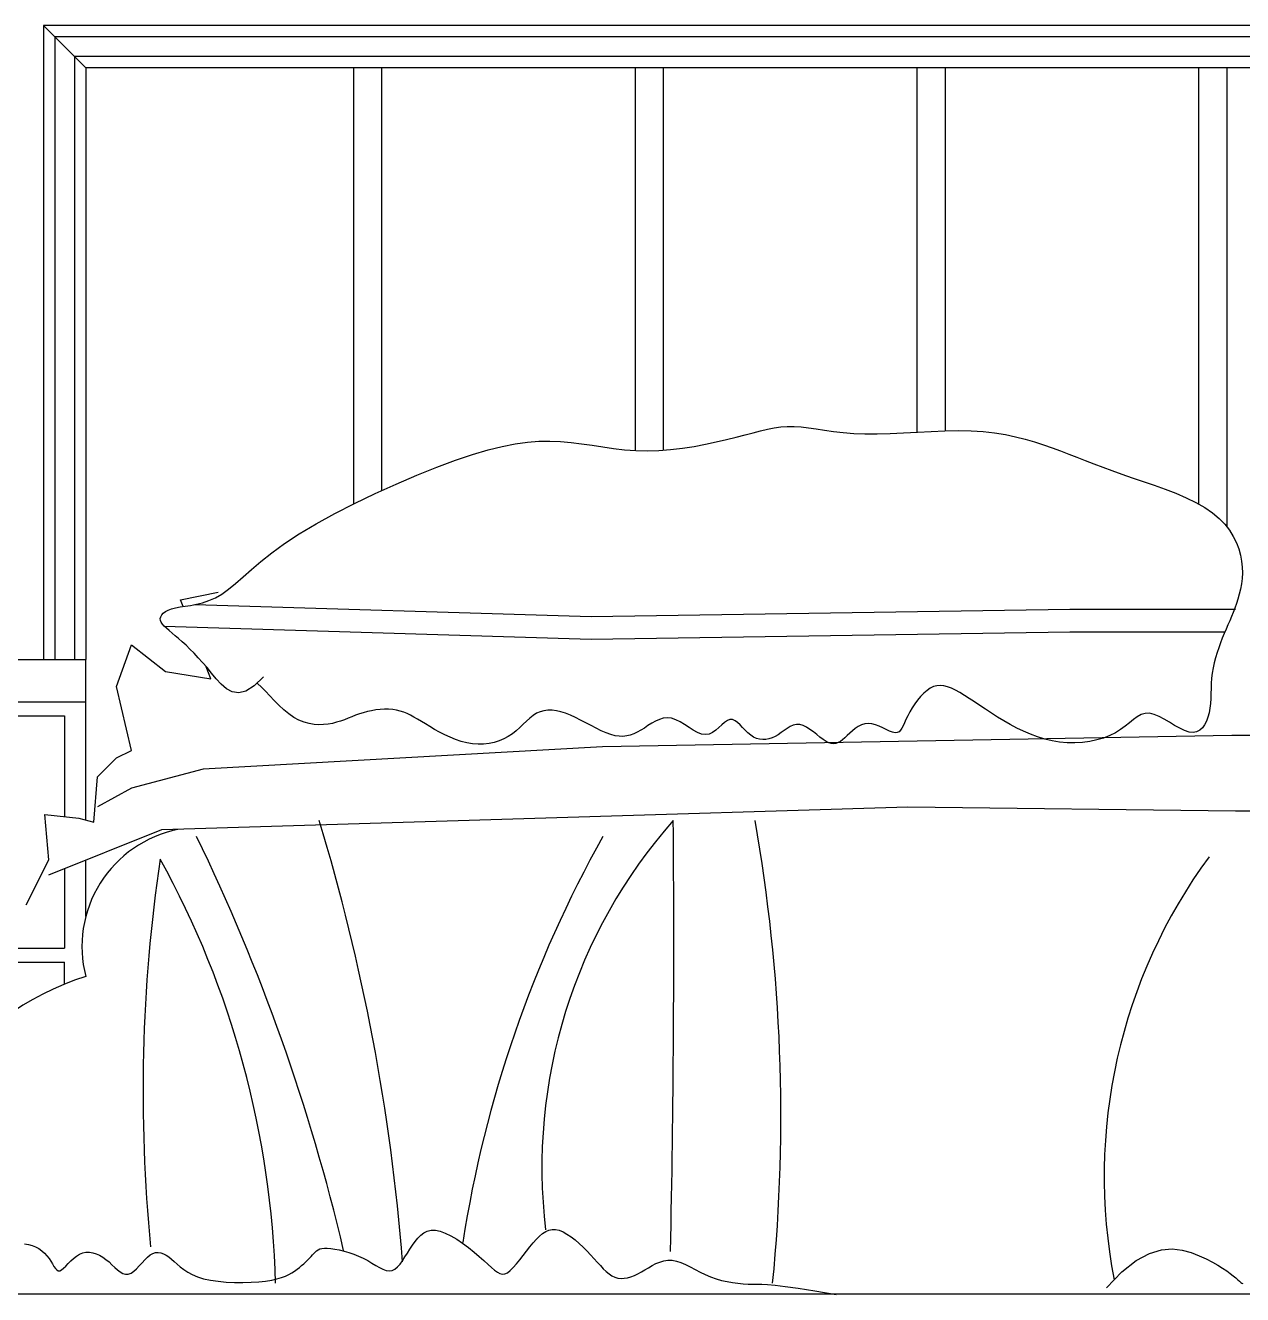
# Model space of a CAD drawing. Header units: millimetres. Extents: x 6388 to 59789, y -18725 to 8137.
# Drawn here: x 56284 to 57148, y 1436 to 2336 of the extents above; entities that cross this region are included whole.
import ezdxf

# ---------------------------------------------------------------- set-up
doc = ezdxf.new("R2010")
doc.units = ezdxf.units.MM

# ---------------------------------------------------------------- blocks, each defined once
blk = doc.blocks.new('A$C371A5906')
for p, q in [((2130, 900.64), (470, 900.64)), ((470, 900.64), (470, 450.64)), ((500, 870.64), (470, 900.64)), ((2122, 892.64), (478, 892.64)), ((478, 892.64), (478, 450.64)), ((2108, 878.64), (492, 878.64)), ((492, 878.64), (492, 450.64)), ((2100, 870.64), (500, 870.64)), ((500, 870.64), (500, 450.64)), ((690, 870.64), (690, 561)), ((710, 870.64), (710, 570.47)), ((890, 870.64), (890, 598.95)), ((910, 870.64), (910, 599.18)), ((1090, 870.64), (1090, 611.97)), ((1110, 870.64), (1110, 612.91)), ((1290, 870.64), (1290, 561.09)), ((1310, 870.64), (1310, 544.79)), ((973.73, 611.61), (979.02, 612.96)), ((979.02, 612.96), (983.99, 614.11)), ((983.99, 614.11), (988.75, 615.03)), ((988.75, 615.03), (993.4, 615.69)), ((993.4, 615.69), (998.06, 616.04)), ((998.06, 616.04), (1002.82, 616.06)), ((1002.82, 616.06), (1007.78, 615.72)), ((1007.78, 615.72), (1013.01, 615.1)), ((1013.01, 615.1), (1018.56, 614.29)), ((1018.56, 614.29), (1024.5, 613.39)), ((1024.5, 613.39), (1030.87, 612.48)), ((1030.87, 612.48), (1037.74, 611.67)), ((1090.36, 611.99), (1100.19, 612.51)), ((1100.19, 612.51), (1109.93, 612.91)), ((1109.93, 612.91), (1119.42, 613.08)), ((1119.42, 613.08), (1128.53, 612.94)), ((1128.53, 612.94), (1137.13, 612.41)), ((795.7, 601.87), (804.95, 603.7)), ((804.95, 603.7), (813.55, 604.9)), ((813.55, 604.9), (821.66, 605.54)), ((821.66, 605.54), (829.42, 605.67)), ((829.42, 605.67), (836.99, 605.37)), ((836.99, 605.37), (844.5, 604.7)), ((844.5, 604.7), (851.99, 603.76)), ((851.99, 603.76), (859.51, 602.67)), ((939.9, 603.43), (947.65, 605.08)), ((947.65, 605.08), (954.99, 606.79)), ((954.99, 606.79), (961.81, 608.49)), ((961.81, 608.49), (968.03, 610.11)), ((968.03, 610.11), (973.73, 611.61)), ((1037.74, 611.67), (1045.16, 611.05)), ((1045.16, 611.05), (1053.19, 610.71)), ((1053.19, 610.71), (1061.86, 610.72)), ((1061.86, 610.72), (1071.05, 611)), ((1071.05, 611), (1080.6, 611.46)), ((1080.6, 611.46), (1090.36, 611.99)), ((1137.13, 612.41), (1145.23, 611.5)), ((1145.23, 611.5), (1152.88, 610.27)), ((1152.88, 610.27), (1160.13, 608.76)), ((1160.13, 608.76), (1167.02, 607.03)), ((1167.02, 607.03), (1173.6, 605.11)), ((1173.6, 605.11), (1179.93, 603.06)), ((762.54, 592.01), (774.65, 596.09)), ((774.65, 596.09), (785.65, 599.36)), ((785.65, 599.36), (795.7, 601.87)), ((859.51, 602.67), (867.08, 601.53)), ((867.08, 601.53), (874.73, 600.45)), ((874.73, 600.45), (882.5, 599.54)), ((882.5, 599.54), (890.41, 598.92)), ((890.41, 598.92), (898.51, 598.69)), ((898.51, 598.69), (906.78, 598.93)), ((906.78, 598.93), (915.17, 599.59)), ((915.17, 599.59), (923.55, 600.61)), ((923.55, 600.61), (931.83, 601.92)), ((931.83, 601.92), (939.9, 603.43)), ((1179.93, 603.06), (1186.04, 600.91)), ((1186.04, 600.91), (1191.98, 598.72)), ((1191.98, 598.72), (1197.84, 596.49)), ((1197.84, 596.49), (1203.69, 594.21)), ((735.11, 581.42), (749.27, 587.08)), ((749.27, 587.08), (762.54, 592.01)), ((1203.69, 594.21), (1209.61, 591.89)), ((1209.61, 591.89), (1215.67, 589.54)), ((1215.67, 589.54), (1221.96, 587.13)), ((1221.96, 587.13), (1228.55, 584.69)), ((720.41, 575.17), (735.11, 581.42)), ((1228.55, 584.69), (1235.52, 582.21)), ((1235.52, 582.21), (1242.91, 579.68)), ((1242.91, 579.68), (1250.61, 577.08)), ((1250.61, 577.08), (1258.45, 574.39)), ((690.86, 561.43), (705.54, 568.46)), ((705.54, 568.46), (720.41, 575.17)), ((1258.45, 574.39), (1266.28, 571.57)), ((1266.28, 571.57), (1273.94, 568.61)), ((1273.94, 568.61), (1281.28, 565.48)), ((676.72, 554.24), (690.86, 561.43)), ((1281.28, 565.48), (1288.14, 562.15)), ((1288.14, 562.15), (1294.36, 558.6)), ((1294.36, 558.6), (1299.82, 554.81)), ((663.5, 547.01), (676.72, 554.24)), ((1299.82, 554.81), (1304.54, 550.81)), ((1304.54, 550.81), (1308.55, 546.64)), ((651.54, 539.89), (663.5, 547.01)), ((1308.55, 546.64), (1311.91, 542.34)), ((1311.91, 542.34), (1314.67, 537.97)), ((632.13, 526.45), (641.12, 533.01)), ((641.12, 533.01), (651.54, 539.89)), ((1314.67, 537.97), (1316.87, 533.55)), ((1316.87, 533.55), (1318.55, 529.13)), ((624.36, 520.26), (632.13, 526.45)), ((1318.55, 529.13), (1319.77, 524.75)), ((1319.77, 524.75), (1320.57, 520.45)), ((611.67, 509.25), (617.61, 514.51)), ((617.61, 514.51), (624.36, 520.26)), ((1320.57, 520.45), (1321, 516.25)), ((1321, 516.25), (1321.09, 512.14)), ((601.43, 500.51), (606.34, 504.57)), ((606.34, 504.57), (611.67, 509.25)), ((1320.89, 508.16), (1320.43, 504.3)), ((1321.09, 512.14), (1320.89, 508.16)), ((567.29, 493.04), (594.04, 498.38)), ((592.04, 494.49), (596.71, 497.14)), ((596.71, 497.14), (601.43, 500.51)), ((1318.94, 496.99), (1317.99, 493.57)), ((1319.77, 500.57), (1318.94, 496.99)), ((1320.43, 504.3), (1319.77, 500.57)), ((558.54, 485.69), (560.92, 486.59)), ((560.92, 486.59), (563.72, 487.34)), ((563.72, 487.34), (566.93, 487.94)), ((566.93, 487.94), (570.51, 488.49)), ((569.19, 488.29), (567.29, 493.04)), ((570.51, 488.49), (574.4, 489.11)), ((574.4, 489.11), (578.55, 489.9)), ((577.53, 489.7), (858.83, 481.1)), ((578.55, 489.9), (582.9, 490.98)), ((582.9, 490.98), (587.42, 492.47)), ((587.42, 492.47), (592.04, 494.49)), ((858.83, 481.1), (1198.52, 486.45)), ((1198.52, 486.45), (1316.21, 486.45)), ((1315.83, 487.18), (1314.65, 484.14)), ((1316.95, 490.31), (1315.83, 487.18)), ((1317.99, 493.57), (1316.95, 490.31)), ((552.9, 479.76), (553.19, 481.07)), ((553.02, 478.43), (552.9, 479.76)), ((553.56, 477.09), (553.02, 478.43)), ((553.19, 481.07), (553.9, 482.34)), ((553.9, 482.34), (555.03, 483.55)), ((555.03, 483.55), (556.58, 484.67)), ((556.58, 484.67), (558.54, 485.69)), ((1312.15, 478.2), (1310.84, 475.22)), ((1313.42, 481.16), (1312.15, 478.2)), ((1314.65, 484.14), (1313.42, 481.16)), ((554.48, 475.72), (553.56, 477.09)), ((555.74, 474.3), (554.48, 475.72)), ((555.71, 474.34), (858.83, 465.07)), ((557.32, 472.8), (555.74, 474.3)), ((559.16, 471.2), (557.32, 472.8)), ((561.24, 469.47), (559.16, 471.2)), ((563.51, 467.58), (561.24, 469.47)), ((858.83, 465.07), (1198.52, 470.41)), ((1198.52, 470.41), (1308.18, 470.41)), ((1308.18, 469.07), (1306.85, 465.84)), ((1309.52, 472.19), (1308.18, 469.07)), ((1310.84, 475.22), (1309.52, 472.19)), ((521.82, 431.57), (532.52, 460.97)), ((532.52, 460.97), (556.59, 442.26)), ((565.95, 465.51), (563.51, 467.58)), ((568.52, 463.23), (565.95, 465.51)), ((571.21, 460.74), (568.52, 463.23)), ((574, 458.03), (571.21, 460.74)), ((1305.54, 462.5), (1304.29, 459.06)), ((1306.85, 465.84), (1305.54, 462.5)), ((0, 450.64), (500, 450.64)), ((500, 336.81), (500, 450.64)), ((576.9, 455.1), (574, 458.03)), ((579.89, 451.94), (576.9, 455.1)), ((582.97, 448.54), (579.89, 451.94)), ((1302.04, 451.97), (1301.1, 448.34)), ((1303.11, 455.55), (1302.04, 451.97)), ((1304.29, 459.06), (1303.11, 455.55)), ((556.59, 442.26), (588.69, 436.92)), ((586.13, 444.9), (582.97, 448.54)), ((588.69, 436.92), (585.53, 445.59)), ((589.36, 441.01), (586.13, 444.9)), ((1300.31, 444.69), (1299.71, 441.01)), ((1301.1, 448.34), (1300.31, 444.69)), ((592.66, 436.95), (589.36, 441.01)), ((596.14, 433.08), (592.66, 436.95)), ((599.88, 429.83), (596.14, 433.08)), ((626.13, 438.34), (619.53, 431.88)), ((624.67, 431.12), (622, 433.62)), ((1299.05, 433.69), (1298.89, 430.06)), ((1299.3, 437.34), (1299.05, 433.69)), ((1299.71, 441.01), (1299.3, 437.34)), ((532.52, 386.14), (521.82, 431.57)), ((603.98, 427.65), (599.88, 429.83)), ((608.56, 426.97), (603.98, 427.65)), ((613.71, 428.24), (608.56, 426.97)), ((619.53, 431.88), (613.71, 428.24)), ((627.55, 428.2), (624.67, 431.12)), ((630.61, 424.99), (627.55, 428.2)), ((633.84, 421.63), (630.61, 424.99)), ((1092.67, 424.44), (1090.53, 421.86)), ((1094.92, 426.76), (1092.67, 424.44)), ((1097.22, 428.75), (1094.92, 426.76)), ((1099.55, 430.32), (1097.22, 428.75)), ((1101.9, 431.41), (1099.55, 430.32)), ((1104.27, 432.03), (1101.9, 431.41)), ((1106.69, 432.2), (1104.27, 432.03)), ((1109.19, 431.94), (1106.69, 432.2)), ((1111.8, 431.29), (1109.19, 431.94)), ((1114.54, 430.26), (1111.8, 431.29)), ((1117.43, 428.89), (1114.54, 430.26)), ((1120.51, 427.21), (1117.43, 428.89)), ((1123.79, 425.23), (1120.51, 427.21)), ((1127.26, 423.01), (1123.79, 425.23)), ((1298.76, 426.48), (1298.62, 422.97)), ((1298.89, 430.06), (1298.76, 426.48)), ((0, 420.64), (500, 420.64)), ((637.19, 418.28), (633.84, 421.63)), ((640.64, 415.06), (637.19, 418.28)), ((644.17, 412.13), (640.64, 415.06)), ((702.9, 414.36), (699.91, 413.72)), ((705.94, 414.85), (702.9, 414.36)), ((708.99, 415.18), (705.94, 414.85)), ((712.03, 415.35), (708.99, 415.18)), ((715, 415.33), (712.03, 415.35)), ((717.89, 415.13), (715, 415.33)), ((720.64, 414.74), (717.89, 415.13)), ((723.24, 414.13), (720.64, 414.74)), ((825.31, 414.37), (822.62, 413.64)), ((828.14, 414.71), (825.31, 414.37)), ((831.08, 414.68), (828.14, 414.71)), ((834.15, 414.3), (831.08, 414.68)), ((1086.64, 416.29), (1084.96, 413.47)), ((1088.51, 419.12), (1086.64, 416.29)), ((1090.53, 421.86), (1088.51, 419.12)), ((1130.93, 420.59), (1127.26, 423.01)), ((1134.77, 418.02), (1130.93, 420.59)), ((1138.78, 415.35), (1134.77, 418.02)), ((1142.95, 412.61), (1138.78, 415.35)), ((1298.04, 416.19), (1297.48, 412.95)), ((1298.39, 419.53), (1298.04, 416.19)), ((1298.62, 422.97), (1298.39, 419.53)), ((15, 410.64), (485, 410.64)), ((485, 410.64), (485, 339.15)), ((647.75, 409.61), (644.17, 412.13)), ((651.35, 407.63), (647.75, 409.61)), ((654.95, 406.16), (651.35, 407.63)), ((658.52, 405.16), (654.95, 406.16)), ((675.17, 405.38), (672.08, 404.81)), ((678.1, 406.13), (675.17, 405.38)), ((680.9, 407), (678.1, 406.13)), ((683.61, 407.97), (680.9, 407)), ((686.26, 409), (683.61, 407.97)), ((688.89, 410.05), (686.26, 409)), ((691.53, 411.08), (688.89, 410.05)), ((694.23, 412.06), (691.53, 411.08)), ((697.01, 412.95), (694.23, 412.06)), ((699.91, 413.72), (697.01, 412.95)), ((725.72, 413.33), (723.24, 414.13)), ((728.15, 412.34), (725.72, 413.33)), ((730.56, 411.17), (728.15, 412.34)), ((733.01, 409.84), (730.56, 411.17)), ((735.56, 408.35), (733.01, 409.84)), ((738.25, 406.71), (735.56, 408.35)), ((741.15, 404.94), (738.25, 406.71)), ((812.88, 407.02), (810.52, 404.77)), ((815.22, 409.12), (812.88, 407.02)), ((817.6, 410.98), (815.22, 409.12)), ((820.05, 412.51), (817.6, 410.98)), ((822.62, 413.64), (820.05, 412.51)), ((837.35, 413.57), (834.15, 414.3)), ((840.67, 412.53), (837.35, 413.57)), ((844.12, 411.17), (840.67, 412.53)), ((847.69, 409.54), (844.12, 411.17)), ((851.34, 407.7), (847.69, 409.54)), ((855.03, 405.75), (851.34, 407.7)), ((858.72, 403.77), (855.03, 405.75)), ((901.78, 405.39), (899.15, 403.75)), ((904.47, 406.88), (901.78, 405.39)), ((907.22, 408.11), (904.47, 406.88)), ((910.03, 408.94), (907.22, 408.11)), ((912.92, 409.26), (910.03, 408.94)), ((915.89, 408.94), (912.92, 409.26)), ((918.94, 407.94), (915.89, 408.94)), ((922.04, 406.38), (918.94, 407.94)), ((925.15, 404.5), (922.04, 406.38)), ((953.57, 406.01), (951.57, 404.28)), ((955.49, 407.34), (953.57, 406.01)), ((957.35, 408.05), (955.49, 407.34)), ((959.17, 408), (957.35, 408.05)), ((960.96, 407.25), (959.17, 408)), ((962.75, 405.98), (960.96, 407.25)), ((964.54, 404.32), (962.75, 405.98)), ((1055.42, 405.38), (1052.98, 405.11)), ((1057.98, 405.11), (1055.42, 405.38)), ((1081.24, 405.78), (1080.29, 403.67)), ((1082.28, 408.15), (1081.24, 405.78)), ((1083.51, 410.73), (1082.28, 408.15)), ((1084.96, 413.47), (1083.51, 410.73)), ((1147.26, 409.87), (1142.95, 412.61)), ((1151.71, 407.16), (1147.26, 409.87)), ((1156.29, 404.54), (1151.71, 407.16)), ((1240.95, 405.85), (1237.96, 403.43)), ((1243.77, 408.11), (1240.95, 405.85)), ((1246.5, 410.06), (1243.77, 408.11)), ((1249.24, 411.54), (1246.5, 410.06)), ((1252.09, 412.41), (1249.24, 411.54)), ((1255.13, 412.51), (1252.09, 412.41)), ((1258.44, 411.75), (1255.13, 412.51)), ((1261.97, 410.3), (1258.44, 411.75)), ((1265.63, 408.36), (1261.97, 410.3)), ((1269.34, 406.16), (1265.63, 408.36)), ((1273.04, 403.92), (1269.34, 406.16)), ((1295.63, 406.98), (1294.3, 404.4)), ((1296.69, 409.86), (1295.63, 406.98)), ((1297.48, 412.95), (1296.69, 409.86)), ((662.05, 404.57), (658.52, 405.16)), ((665.5, 404.35), (662.05, 404.57)), ((668.85, 404.45), (665.5, 404.35)), ((672.08, 404.81), (668.85, 404.45)), ((744.27, 403.05), (741.15, 404.94)), ((747.62, 401.09), (744.27, 403.05)), ((751.16, 399.14), (747.62, 401.09)), ((754.85, 397.25), (751.16, 399.14)), ((758.67, 395.49), (754.85, 397.25)), ((802.88, 398), (799.99, 396.03)), ((805.57, 400.17), (802.88, 398)), ((808.1, 402.46), (805.57, 400.17)), ((810.52, 404.77), (808.1, 402.46)), ((862.37, 401.85), (858.72, 403.77)), ((865.94, 400.09), (862.37, 401.85)), ((869.38, 398.56), (865.94, 400.09)), ((1313.53, 396.83), (866.86, 388.81)), ((872.65, 397.36), (869.38, 398.56)), ((875.73, 396.57), (872.65, 397.36)), ((878.63, 396.16), (875.73, 396.57)), ((884.02, 396.42), (881.38, 396.12)), ((886.57, 397.03), (884.02, 396.42)), ((889.08, 397.93), (886.57, 397.03)), ((891.56, 399.09), (889.08, 397.93)), ((894.05, 400.48), (891.56, 399.09)), ((896.58, 402.07), (894.05, 400.48)), ((899.15, 403.75), (896.58, 402.07)), ((928.26, 402.49), (925.15, 404.5)), ((931.33, 400.56), (928.26, 402.49)), ((934.32, 398.92), (931.33, 400.56)), ((937.21, 397.79), (934.32, 398.92)), ((939.96, 397.36), (937.21, 397.79)), ((942.56, 397.79), (939.96, 397.36)), ((945, 398.91), (942.56, 397.79)), ((947.31, 400.51), (945, 398.91)), ((949.49, 402.38), (947.31, 400.51)), ((951.57, 404.28), (949.49, 402.38)), ((966.35, 402.44), (964.54, 404.32)), ((968.19, 400.48), (966.35, 402.44)), ((970.09, 398.58), (968.19, 400.48)), ((972.06, 396.92), (970.09, 398.58)), ((974.11, 395.6), (972.06, 396.92)), ((991.6, 397.32), (989.45, 396.03)), ((993.73, 398.79), (991.6, 397.32)), ((995.85, 400.31), (993.73, 398.79)), ((997.97, 401.76), (995.85, 400.31)), ((1000.12, 403.03), (997.97, 401.76)), ((1002.3, 403.98), (1000.12, 403.03)), ((1004.53, 404.51), (1002.3, 403.98)), ((1006.83, 404.49), (1004.53, 404.51)), ((1009.21, 403.85), (1006.83, 404.49)), ((1011.64, 402.67), (1009.21, 403.85)), ((1014.09, 401.12), (1011.64, 402.67)), ((1016.53, 399.31), (1014.09, 401.12)), ((1018.93, 397.41), (1016.53, 399.31)), ((1021.25, 395.53), (1018.93, 397.41)), ((1040.64, 396.73), (1038.93, 395.14)), ((1042.45, 398.43), (1040.64, 396.73)), ((1044.34, 400.14), (1042.45, 398.43)), ((1046.34, 401.76), (1044.34, 400.14)), ((1048.44, 403.2), (1046.34, 401.76)), ((1050.65, 404.34), (1048.44, 403.2)), ((1052.98, 405.11), (1050.65, 404.34)), ((1060.61, 404.4), (1057.98, 405.11)), ((1063.25, 403.39), (1060.61, 404.4)), ((1065.84, 402.21), (1063.25, 403.39)), ((1068.33, 401.01), (1065.84, 402.21)), ((1070.66, 399.93), (1068.33, 401.01)), ((1072.76, 399.12), (1070.66, 399.93)), ((1074.59, 398.7), (1072.76, 399.12)), ((1076.11, 398.8), (1074.59, 398.7)), ((1077.36, 399.39), (1076.11, 398.8)), ((1078.43, 400.43), (1077.36, 399.39)), ((1079.38, 401.87), (1078.43, 400.43)), ((1080.29, 403.67), (1079.38, 401.87)), ((1160.98, 402.04), (1156.29, 404.54)), ((1165.79, 399.71), (1160.98, 402.04)), ((1170.71, 397.59), (1165.79, 399.71)), ((1175.74, 395.72), (1170.71, 397.59)), ((1227, 396.68), (1222.54, 394.96)), ((1231.06, 398.7), (1227, 396.68)), ((1234.69, 400.99), (1231.06, 398.7)), ((1237.96, 403.43), (1234.69, 400.99)), ((1276.63, 401.86), (1273.04, 403.92)), ((1280.05, 400.2), (1276.63, 401.86)), ((1283.22, 399.15), (1280.05, 400.2)), ((1286.06, 398.88), (1283.22, 399.15)), ((1288.58, 399.36), (1286.06, 398.88)), ((1290.79, 400.5), (1288.58, 399.36)), ((1292.69, 402.21), (1290.79, 400.5)), ((1294.3, 404.4), (1292.69, 402.21)), ((1631.82, 396.83), (1313.53, 396.83)), ((866.86, 388.81), (583.34, 372.78)), ((762.58, 393.91), (758.67, 395.49)), ((766.56, 392.59), (762.58, 393.91)), ((770.57, 391.57), (766.56, 392.59)), ((774.57, 390.93), (770.57, 391.57)), ((778.55, 390.64), (774.57, 390.93)), ((782.46, 390.71), (778.55, 390.64)), ((786.28, 391.13), (782.46, 390.71)), ((789.97, 391.88), (786.28, 391.13)), ((793.51, 392.95), (789.97, 391.88)), ((796.86, 394.34), (793.51, 392.95)), ((799.99, 396.03), (796.86, 394.34)), ((881.38, 396.12), (878.63, 396.16)), ((976.22, 394.65), (974.11, 395.6)), ((978.38, 394.05), (976.22, 394.65)), ((980.59, 393.8), (978.38, 394.05)), ((982.81, 393.88), (980.59, 393.8)), ((985.04, 394.29), (982.81, 393.88)), ((987.25, 395.01), (985.04, 394.29)), ((989.45, 396.03), (987.25, 395.01)), ((1023.47, 393.84), (1021.25, 395.53)), ((1025.55, 392.47), (1023.47, 393.84)), ((1027.48, 391.52), (1025.55, 392.47)), ((1029.27, 391), (1027.48, 391.52)), ((1030.96, 390.88), (1029.27, 391)), ((1032.58, 391.13), (1030.96, 390.88)), ((1034.15, 391.71), (1032.58, 391.13)), ((1035.71, 392.59), (1034.15, 391.71)), ((1037.29, 393.74), (1035.71, 392.59)), ((1038.93, 395.14), (1037.29, 393.74)), ((1180.86, 394.14), (1175.74, 395.72)), ((1186.08, 392.89), (1180.86, 394.14)), ((1191.39, 392.02), (1186.08, 392.89)), ((1196.77, 391.56), (1191.39, 392.02)), ((1202.16, 391.5), (1196.77, 391.56)), ((1207.5, 391.82), (1202.16, 391.5)), ((1212.73, 392.52), (1207.5, 391.82)), ((1217.76, 393.57), (1212.73, 392.52)), ((1222.54, 394.96), (1217.76, 393.57)), ((508.45, 367.43), (521.82, 380.8)), ((521.82, 380.8), (532.52, 386.14)), ((583.34, 372.78), (532.52, 359.42)), ((505.77, 335.36), (508.45, 367.43)), ((532.52, 359.42), (508.45, 346.05)), ((553.92, 330.02), (1083.51, 346.05)), ((1083.51, 346.05), (1316.21, 343.38)), ((1316.21, 343.38), (1722.76, 343.38)), ((473.68, 308.64), (471, 340.71)), ((471, 340.71), (495.07, 338.04)), ((495.07, 338.04), (505.77, 335.36)), ((473.68, 297.95), (553.92, 330.02)), ((457.63, 276.57), (473.68, 308.64)), ((500, 268.21), (500, 308.47)), ((485, 302.48), (485, 245.89)), ((15, 245.89), (485, 245.89)), ((15, 235.89), (485, 235.89)), ((485, 220.36), (485, 235.89)), ((740.03, 43.85), (742.48, 45.03)), ((742.48, 45.03), (745.19, 45.69)), ((745.19, 45.69), (748.2, 45.73)), ((748.2, 45.73), (751.54, 45.09)), ((751.54, 45.09), (755.24, 43.72)), ((826.58, 44.72), (828.85, 45.68)), ((828.85, 45.68), (831.18, 46.16)), ((831.18, 46.16), (833.6, 46.16)), ((833.6, 46.16), (836.15, 45.62)), ((836.15, 45.62), (838.84, 44.55)), ((731.93, 35.16), (733.78, 37.77)), ((733.78, 37.77), (735.72, 40.14)), ((735.72, 40.14), (737.78, 42.19)), ((737.78, 42.19), (740.03, 43.85)), ((755.24, 43.72), (759.21, 41.74)), ((759.21, 41.74), (763.34, 39.27)), ((763.34, 39.27), (767.52, 36.43)), ((767.52, 36.43), (771.66, 33.37)), ((815.27, 33.91), (817.62, 36.77)), ((817.62, 36.77), (819.9, 39.32)), ((819.9, 39.32), (822.14, 41.51)), ((822.14, 41.51), (824.36, 43.32)), ((824.36, 43.32), (826.58, 44.72)), ((838.84, 44.55), (841.64, 43.01)), ((841.64, 43.01), (844.5, 41.07)), ((844.5, 41.07), (847.4, 38.81)), ((847.4, 38.81), (850.28, 36.32)), ((850.28, 36.32), (853.11, 33.66)), ((456.63, 35.97), (459.28, 35.61)), ((459.28, 35.61), (461.85, 34.91)), ((461.85, 34.91), (464.31, 33.92)), ((464.31, 33.92), (466.63, 32.66)), ((466.63, 32.66), (468.78, 31.17)), ((468.78, 31.17), (470.73, 29.49)), ((470.73, 29.49), (472.47, 27.64)), ((472.47, 27.64), (473.96, 25.68)), ((491.34, 25.74), (493.4, 27.39)), ((493.4, 27.39), (495.57, 28.72)), ((495.57, 28.72), (497.83, 29.59)), ((497.83, 29.59), (500.17, 30.02)), ((500.17, 30.02), (502.55, 30.03)), ((502.55, 30.03), (504.97, 29.66)), ((504.97, 29.66), (507.38, 28.93)), ((507.38, 28.93), (509.77, 27.89)), ((509.77, 27.89), (512.11, 26.55)), ((543.87, 26.63), (545.79, 28.18)), ((545.79, 28.18), (547.7, 29.23)), ((547.7, 29.23), (549.58, 29.79)), ((549.58, 29.79), (551.45, 29.91)), ((551.45, 29.91), (553.31, 29.62)), ((553.31, 29.62), (555.18, 28.97)), ((555.18, 28.97), (557.05, 27.99)), ((557.05, 27.99), (558.93, 26.73)), ((658.81, 25.83), (659.97, 27.04)), ((659.97, 27.04), (661.02, 28.18)), ((661.02, 28.18), (661.99, 29.25)), ((661.99, 29.25), (662.92, 30.22)), ((662.92, 30.22), (663.89, 31.08)), ((663.89, 31.08), (664.95, 31.8)), ((664.95, 31.8), (666.18, 32.38)), ((666.18, 32.38), (667.63, 32.78)), ((667.63, 32.78), (669.39, 33)), ((669.39, 33), (671.5, 33.01)), ((671.5, 33.01), (674.02, 32.8)), ((674.02, 32.8), (676.88, 32.37)), ((676.88, 32.37), (680.02, 31.73)), ((680.02, 31.73), (683.35, 30.9)), ((683.35, 30.9), (686.79, 29.87)), ((686.79, 29.87), (690.27, 28.67)), ((690.27, 28.67), (693.71, 27.3)), ((693.71, 27.3), (697.02, 25.76)), ((726.64, 26.71), (728.38, 29.52)), ((728.38, 29.52), (730.14, 32.37)), ((730.14, 32.37), (731.93, 35.16)), ((771.66, 33.37), (775.64, 30.22)), ((775.64, 30.22), (779.36, 27.1)), ((779.36, 27.1), (782.7, 24.15)), ((808.08, 24.66), (810.47, 27.72)), ((810.47, 27.72), (812.88, 30.85)), ((812.88, 30.85), (815.27, 33.91)), ((853.11, 33.66), (855.85, 30.92)), ((855.85, 30.92), (858.44, 28.18)), ((858.44, 28.18), (860.88, 25.51)), ((1245.75, 24.21), (1255.07, 29.24)), ((1255.07, 29.24), (1263.6, 31.84)), ((1263.6, 31.84), (1271.35, 32.48)), ((1271.35, 32.48), (1278.37, 31.66)), ((1278.37, 31.66), (1284.7, 29.89)), ((1284.7, 29.89), (1290.35, 27.64)), ((1290.35, 27.64), (1295.39, 25.34)), ((473.96, 25.68), (475.25, 23.7)), ((475.25, 23.7), (476.39, 21.79)), ((476.39, 21.79), (477.44, 20.06)), ((477.44, 20.06), (478.43, 18.61)), ((478.43, 18.61), (479.42, 17.53)), ((482.88, 17.52), (484.31, 18.68)), ((484.31, 18.68), (485.88, 20.22)), ((485.88, 20.22), (487.57, 22.01)), ((487.57, 22.01), (489.4, 23.89)), ((489.4, 23.89), (491.34, 25.74)), ((512.11, 26.55), (514.37, 24.96)), ((514.37, 24.96), (516.54, 23.16)), ((516.54, 23.16), (518.62, 21.25)), ((518.62, 21.25), (520.63, 19.36)), ((520.63, 19.36), (522.59, 17.61)), ((534.08, 16.59), (536.04, 18.37)), ((536.04, 18.37), (538, 20.43)), ((538, 20.43), (539.97, 22.6)), ((539.97, 22.6), (541.92, 24.72)), ((541.92, 24.72), (543.87, 26.63)), ((558.93, 26.73), (560.84, 25.23)), ((560.84, 25.23), (562.78, 23.53)), ((562.78, 23.53), (564.82, 21.69)), ((564.82, 21.69), (567.04, 19.77)), ((567.04, 19.77), (569.53, 17.85)), ((650.01, 17.98), (651.68, 19.3)), ((651.68, 19.3), (653.28, 20.63)), ((653.28, 20.63), (654.79, 21.96)), ((654.79, 21.96), (656.22, 23.28)), ((656.22, 23.28), (657.56, 24.57)), ((657.56, 24.57), (658.81, 25.83)), ((697.02, 25.76), (700.14, 24.1)), ((700.14, 24.1), (703.08, 22.38)), ((703.08, 22.38), (705.84, 20.73)), ((705.84, 20.73), (708.43, 19.26)), ((708.43, 19.26), (710.88, 18.05)), ((710.88, 18.05), (713.18, 17.23)), ((717.43, 17.18), (719.4, 18.11)), ((719.4, 18.11), (721.28, 19.65)), ((721.28, 19.65), (723.1, 21.66)), ((723.1, 21.66), (724.88, 24.05)), ((724.88, 24.05), (726.64, 26.71)), ((782.7, 24.15), (785.6, 21.49)), ((785.6, 21.49), (788.1, 19.19)), ((788.1, 19.19), (790.28, 17.28)), ((801.35, 17.1), (803.49, 19.22)), ((803.49, 19.22), (805.75, 21.78)), ((805.75, 21.78), (808.08, 24.66)), ((860.88, 25.51), (863.17, 22.95)), ((863.17, 22.95), (865.35, 20.55)), ((865.35, 20.55), (867.44, 18.35)), ((867.44, 18.35), (869.49, 16.39)), ((896.97, 17.57), (899.54, 19.1)), ((899.54, 19.1), (902.15, 20.6)), ((902.15, 20.6), (904.81, 21.97)), ((904.81, 21.97), (907.54, 23.13)), ((907.54, 23.13), (910.34, 23.99)), ((910.34, 23.99), (913.22, 24.45)), ((913.22, 24.45), (916.19, 24.42)), ((916.19, 24.42), (919.27, 23.85)), ((919.27, 23.85), (922.44, 22.8)), ((922.44, 22.8), (925.71, 21.39)), ((925.71, 21.39), (929.09, 19.73)), ((929.09, 19.73), (932.56, 17.91)), ((1235.58, 16.23), (1245.75, 24.21)), ((1295.39, 25.34), (1299.83, 23.09)), ((1299.83, 23.09), (1303.72, 20.91)), ((1303.72, 20.91), (1307.11, 18.82)), ((1307.11, 18.82), (1310.03, 16.84)), ((479.42, 17.53), (480.46, 16.93)), ((480.46, 16.93), (481.6, 16.91)), ((481.6, 16.91), (482.88, 17.52)), ((522.59, 17.61), (524.52, 16.13)), ((524.52, 16.13), (526.42, 15.03)), ((526.42, 15.03), (528.31, 14.45)), ((528.31, 14.45), (530.22, 14.49)), ((530.22, 14.49), (532.14, 15.25)), ((532.14, 15.25), (534.08, 16.59)), ((569.53, 17.85), (572.36, 15.97)), ((572.36, 15.97), (575.6, 14.21)), ((575.6, 14.21), (579.35, 12.62)), ((579.35, 12.62), (583.67, 11.27)), ((583.67, 11.27), (588.6, 10.21)), ((588.6, 10.21), (594.02, 9.43)), ((594.02, 9.43), (599.78, 8.92)), ((617.36, 8.78), (622.78, 9.14)), ((622.78, 9.14), (627.72, 9.66)), ((627.72, 9.66), (632.04, 10.34)), ((632.04, 10.34), (635.77, 11.15)), ((635.77, 11.15), (639, 12.08)), ((639, 12.08), (641.79, 13.12)), ((641.79, 13.12), (644.21, 14.24)), ((644.21, 14.24), (646.34, 15.44)), ((646.34, 15.44), (648.25, 16.69)), ((648.25, 16.69), (650.01, 17.98)), ((713.18, 17.23), (715.36, 16.91)), ((715.36, 16.91), (717.43, 17.18)), ((790.28, 17.28), (792.23, 15.83)), ((792.23, 15.83), (794.04, 14.89)), ((794.04, 14.89), (795.77, 14.49)), ((795.77, 14.49), (797.51, 14.7)), ((797.51, 14.7), (799.35, 15.57)), ((799.35, 15.57), (801.35, 17.1)), ((869.49, 16.39), (871.51, 14.71)), ((871.51, 14.71), (873.55, 13.34)), ((873.55, 13.34), (875.64, 12.35)), ((875.64, 12.35), (877.79, 11.74)), ((877.79, 11.74), (880.01, 11.5)), ((880.01, 11.5), (882.29, 11.6)), ((882.29, 11.6), (884.63, 12.01)), ((884.63, 12.01), (887.02, 12.7)), ((887.02, 12.7), (889.46, 13.63)), ((889.46, 13.63), (891.93, 14.77)), ((891.93, 14.77), (894.44, 16.1)), ((894.44, 16.1), (896.97, 17.57)), ((932.56, 17.91), (936.14, 16.04)), ((936.14, 16.04), (939.81, 14.24)), ((939.81, 14.24), (943.59, 12.61)), ((943.59, 12.61), (947.46, 11.24)), ((947.46, 11.24), (951.39, 10.12)), ((951.39, 10.12), (955.32, 9.22)), ((955.32, 9.22), (959.22, 8.54)), ((1224.55, 4.83), (1235.58, 16.23)), ((1310.03, 16.84), (1312.53, 15)), ((1312.53, 15), (1314.64, 13.31)), ((1314.64, 13.31), (1316.41, 11.81)), ((1316.41, 11.81), (1317.88, 10.5)), ((1317.88, 10.5), (1319.08, 9.43)), ((1319.08, 9.43), (1320.05, 8.6)), ((0, 0.64), (2600, 0.64)), ((599.78, 8.92), (605.69, 8.66)), ((605.69, 8.66), (611.61, 8.61)), ((611.61, 8.61), (617.36, 8.78)), ((959.22, 8.54), (963.04, 8.03)), ((963.04, 8.03), (966.73, 7.69)), ((966.73, 7.69), (970.24, 7.48)), ((970.24, 7.48), (973.54, 7.38)), ((973.54, 7.38), (976.66, 7.35)), ((976.66, 7.35), (980.02, 7.3)), ((980.02, 7.3), (984.1, 7.11)), ((984.1, 7.11), (989.4, 6.66)), ((989.4, 6.66), (996.43, 5.84)), ((996.43, 5.84), (1005.67, 4.53)), ((1005.67, 4.53), (1017.61, 2.62)), ((1017.61, 2.62), (1032.77, 0)), ((1320.05, 8.6), (1320.84, 8.05)), ((1320.84, 8.05), (1321.48, 7.8))]:
    blk.add_line(p, q)
for centre, radius, start, end in [((-753, -94.17), 1482.62, 4.54623, 16.88479), ((1195.15, 90.32), 371.33, 138.48247, 186.87122), ((-9219.33, 249.5), 10136.81, 358.762582, 0.491484), ((-213.99, 126.7), 1207.47, 354.36066, 10.00359), ((581.96, 246.93), 84.68, 101.24547, 194.5568), ((-696.51, -293.29), 1417.26, 13.24413, 25.87385), ((1620.07, -96.04), 862.74, 150.77508, 171.12691), ((1663.47, 143.82), 1122.81, 171.53636, 185.62267), ((-25.05, -9.62), 659.99, 1.53436, 28.87426), ((1606.09, 83.76), 383.09, 143.67426, 191.02009), ((554.81, 46.28), 187.55, 106.99142, 185.53738)]:
    blk.add_arc(centre, radius, start, end)

msp = doc.modelspace()

# ---------------------------------------------------------------- block references
msp.add_blockref('A$C371A5906', (55826.85, 1435.67))

doc.saveas('drawing.dxf')
